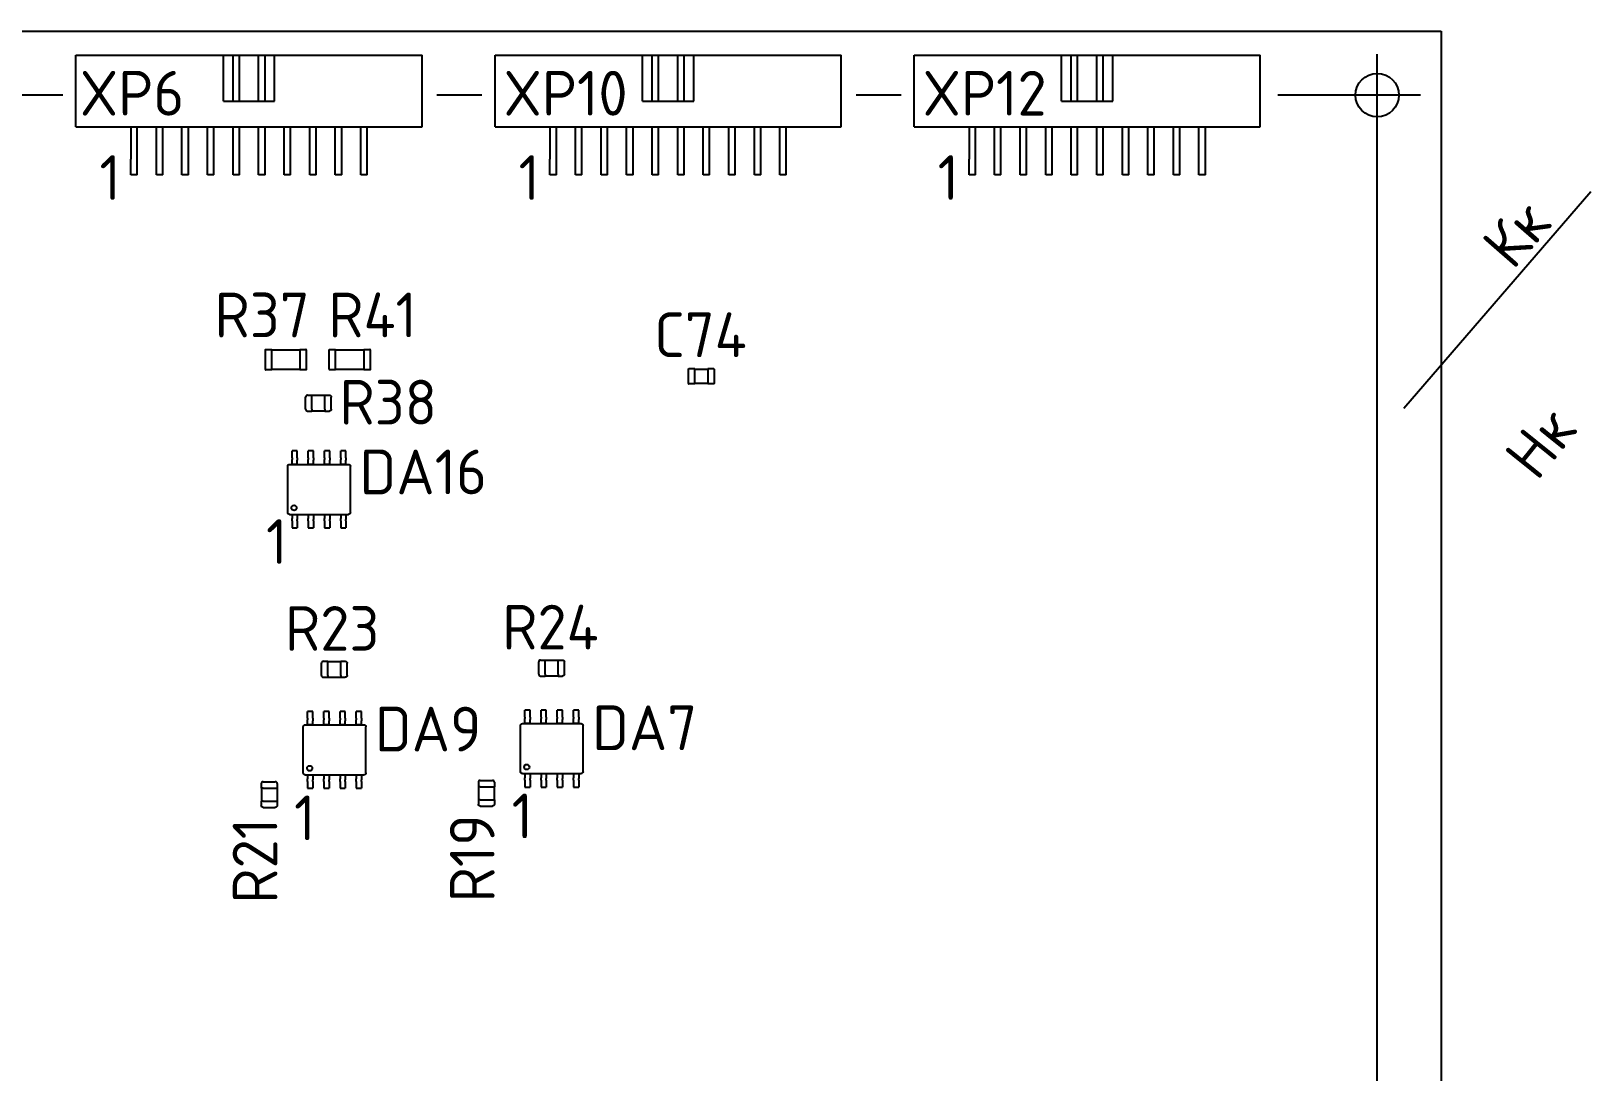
# Model space of a CAD drawing. Extents: x -34 to 51106, y -14166 to 1700.
# Drawn here: x 1221.4 to 1343.5, y 126.6 to 208 of the extents above; entities that cross this region are included whole.
import ezdxf

# ---------------------------------------------------------------- set-up
doc = ezdxf.new("R2010")
doc.units = 0
doc.linetypes.add('ACAD_ISO04W100', pattern=[30, 24, -3, 0, -3])
doc.linetypes.add('СПЛОШНАЯ', pattern=[0])
doc.layers.get('0').update_dxf_attribs({"linetype": 'CONTINUOUS'})
doc.layers.add('РАЗМЕРЫ', color=2, linetype='CONTINUOUS')
doc.layers.add('ТЕКСТ', color=4, linetype='CONTINUOUS')
doc.styles.add('GOST_TYPE_B', font='GOST_B.TTF', dxfattribs={"height": 3.5})

msp = doc.modelspace()

# ---------------------------------------------------------------- linework, layer by layer
at = {"linetype": 'CONTINUOUS'}
for p, q in [((1051.7956, 208.0423), (1331.7956, 208.0423)), ((1331.7956, 208.0423), (1331.7956, 28.0423)), ((1224.9456, 206.1623), (1236.4956, 206.1623)), ((1224.9456, 200.5623), (1224.9456, 206.1623)), ((1236.4956, 202.5623), (1236.4956, 206.1623)), ((1236.4956, 206.1623), (1237.2456, 206.1623)), ((1237.2456, 206.1623), (1237.7456, 206.1623)), ((1237.2456, 202.5623), (1237.2456, 206.1623)), ((1237.7456, 202.5623), (1237.7456, 206.1623)), ((1237.7456, 206.1623), (1239.2456, 206.1623)), ((1239.2456, 206.1623), (1239.7456, 206.1623)), ((1239.2456, 202.5623), (1239.2456, 206.1623)), ((1239.7456, 202.5623), (1239.7456, 206.1623)), ((1239.7456, 206.1623), (1240.4956, 206.1623)), ((1240.4956, 206.1623), (1252.0456, 206.1623)), ((1240.4956, 202.5623), (1240.4956, 206.1623)), ((1252.0456, 200.5623), (1252.0456, 206.1623)), ((1257.7456, 206.1623), (1269.2956, 206.1623)), ((1257.7456, 200.5623), (1257.7456, 206.1623)), ((1269.2956, 202.5623), (1269.2956, 206.1623)), ((1269.2956, 206.1623), (1270.0456, 206.1623)), ((1270.0456, 206.1623), (1270.5456, 206.1623)), ((1270.0456, 202.5623), (1270.0456, 206.1623)), ((1270.5456, 202.5623), (1270.5456, 206.1623)), ((1270.5456, 206.1623), (1272.0456, 206.1623)), ((1272.0456, 206.1623), (1272.5456, 206.1623)), ((1272.0456, 202.5623), (1272.0456, 206.1623)), ((1272.5456, 202.5623), (1272.5456, 206.1623)), ((1272.5456, 206.1623), (1273.2956, 206.1623)), ((1273.2956, 206.1623), (1284.8456, 206.1623)), ((1273.2956, 202.5623), (1273.2956, 206.1623)), ((1284.8456, 200.5623), (1284.8456, 206.1623)), ((1290.5456, 206.1623), (1302.0956, 206.1623)), ((1290.5456, 200.5623), (1290.5456, 206.1623)), ((1302.0956, 202.5623), (1302.0956, 206.1623)), ((1302.0956, 206.1623), (1302.8456, 206.1623)), ((1302.8456, 206.1623), (1303.3456, 206.1623)), ((1302.8456, 202.5623), (1302.8456, 206.1623)), ((1303.3456, 202.5623), (1303.3456, 206.1623)), ((1303.3456, 206.1623), (1304.8456, 206.1623)), ((1304.8456, 206.1623), (1305.3456, 206.1623)), ((1304.8456, 202.5623), (1304.8456, 206.1623)), ((1305.3456, 202.5623), (1305.3456, 206.1623)), ((1305.3456, 206.1623), (1306.0957, 206.1623)), ((1306.0957, 206.1623), (1317.6456, 206.1623)), ((1306.0957, 202.5623), (1306.0957, 206.1623)), ((1317.6456, 200.5623), (1317.6456, 206.1623)), ((1236.4956, 202.5623), (1240.4956, 202.5623)), ((1269.2956, 202.5623), (1273.2956, 202.5623)), ((1302.0956, 202.5623), (1306.0957, 202.5623)), ((1224.9456, 200.5623), (1252.0456, 200.5623)), ((1229.2456, 200.5623), (1229.2456, 198.0423)), ((1229.7456, 198.0423), (1229.7456, 200.5623)), ((1231.2456, 198.0423), (1231.2456, 200.5623)), ((1231.7456, 198.0423), (1231.7456, 200.5623)), ((1233.2456, 198.0423), (1233.2456, 200.5623)), ((1233.7456, 198.0423), (1233.7456, 200.5623)), ((1235.2456, 198.0423), (1235.2456, 200.5623)), ((1235.7456, 198.0423), (1235.7456, 200.5623)), ((1237.2456, 198.0423), (1237.2456, 200.5623)), ((1237.7456, 198.0423), (1237.7456, 200.5623)), ((1239.2456, 198.0423), (1239.2456, 200.5623)), ((1239.7456, 198.0423), (1239.7456, 200.5623)), ((1241.2456, 198.0423), (1241.2456, 200.5623)), ((1241.7456, 198.0423), (1241.7456, 200.5623)), ((1243.2456, 198.0423), (1243.2456, 200.5623)), ((1243.7456, 198.0423), (1243.7456, 200.5623)), ((1245.2456, 198.0423), (1245.2456, 200.5623)), ((1245.7456, 198.0423), (1245.7456, 200.5623)), ((1247.2456, 198.0423), (1247.2456, 200.5623)), ((1247.7456, 198.0423), (1247.7456, 200.5623)), ((1257.7456, 200.5623), (1284.8456, 200.5623)), ((1262.0456, 200.5623), (1262.0456, 198.0423)), ((1262.5456, 198.0423), (1262.5456, 200.5623)), ((1264.0456, 198.0423), (1264.0456, 200.5623)), ((1264.5456, 198.0423), (1264.5456, 200.5623)), ((1266.0456, 198.0423), (1266.0456, 200.5623)), ((1266.5456, 198.0423), (1266.5456, 200.5623)), ((1268.0456, 198.0423), (1268.0456, 200.5623)), ((1268.5456, 198.0423), (1268.5456, 200.5623)), ((1270.0456, 198.0423), (1270.0456, 200.5623)), ((1270.5456, 198.0423), (1270.5456, 200.5623)), ((1272.0456, 198.0423), (1272.0456, 200.5623)), ((1272.5456, 198.0423), (1272.5456, 200.5623)), ((1274.0456, 198.0423), (1274.0456, 200.5623)), ((1274.5456, 198.0423), (1274.5456, 200.5623)), ((1276.0456, 198.0423), (1276.0456, 200.5623)), ((1276.5456, 198.0423), (1276.5456, 200.5623)), ((1278.0456, 198.0423), (1278.0456, 200.5623)), ((1278.5456, 198.0423), (1278.5456, 200.5623)), ((1280.0456, 198.0423), (1280.0456, 200.5623)), ((1280.5456, 198.0423), (1280.5456, 200.5623)), ((1290.5456, 200.5623), (1317.6456, 200.5623)), ((1294.8457, 200.5623), (1294.8457, 198.0423)), ((1295.3457, 198.0423), (1295.3457, 200.5623)), ((1296.8457, 198.0423), (1296.8457, 200.5623)), ((1297.3457, 198.0423), (1297.3457, 200.5623)), ((1298.8457, 198.0423), (1298.8457, 200.5623)), ((1299.3457, 198.0423), (1299.3457, 200.5623)), ((1300.8457, 198.0423), (1300.8457, 200.5623)), ((1301.3457, 198.0423), (1301.3457, 200.5623)), ((1302.8456, 198.0423), (1302.8456, 200.5623)), ((1303.3456, 198.0423), (1303.3456, 200.5623)), ((1304.8456, 198.0423), (1304.8456, 200.5623)), ((1305.3456, 198.0423), (1305.3456, 200.5623)), ((1306.8457, 198.0423), (1306.8457, 200.5623)), ((1307.3457, 198.0423), (1307.3457, 200.5623)), ((1308.8457, 198.0423), (1308.8457, 200.5623)), ((1309.3457, 198.0423), (1309.3457, 200.5623)), ((1310.8457, 198.0423), (1310.8457, 200.5623)), ((1311.3457, 198.0423), (1311.3457, 200.5623)), ((1312.8457, 198.0423), (1312.8457, 200.5623)), ((1313.3457, 198.0423), (1313.3457, 200.5623)), ((1229.2456, 196.7923), (1229.2456, 198.0423)), ((1229.7456, 196.7923), (1229.7456, 198.0423)), ((1231.2456, 196.7923), (1231.2456, 198.0423)), ((1231.7456, 196.7923), (1231.7456, 198.0423)), ((1233.2456, 196.7923), (1233.2456, 198.0423)), ((1233.7456, 196.7923), (1233.7456, 198.0423)), ((1235.2456, 196.7923), (1235.2456, 198.0423)), ((1235.7456, 196.7923), (1235.7456, 198.0423)), ((1237.2456, 196.7923), (1237.2456, 198.0423)), ((1237.7456, 196.7923), (1237.7456, 198.0423)), ((1239.2456, 196.7923), (1239.2456, 198.0423)), ((1239.7456, 196.7923), (1239.7456, 198.0423)), ((1241.2456, 196.7923), (1241.2456, 198.0423)), ((1241.7456, 196.7923), (1241.7456, 198.0423)), ((1243.2456, 196.7923), (1243.2456, 198.0423)), ((1243.7456, 196.7923), (1243.7456, 198.0423)), ((1245.2456, 196.7923), (1245.2456, 198.0423)), ((1245.7456, 196.7923), (1245.7456, 198.0423)), ((1247.2456, 196.7923), (1247.2456, 198.0423)), ((1247.7456, 196.7923), (1247.7456, 198.0423)), ((1262.0456, 196.7923), (1262.0456, 198.0423)), ((1262.5456, 196.7923), (1262.5456, 198.0423)), ((1264.0456, 196.7923), (1264.0456, 198.0423)), ((1264.5456, 196.7923), (1264.5456, 198.0423)), ((1266.0456, 196.7923), (1266.0456, 198.0423)), ((1266.5456, 196.7923), (1266.5456, 198.0423)), ((1268.0456, 196.7923), (1268.0456, 198.0423)), ((1268.5456, 196.7923), (1268.5456, 198.0423)), ((1270.0456, 196.7923), (1270.0456, 198.0423)), ((1270.5456, 196.7923), (1270.5456, 198.0423)), ((1272.0456, 196.7923), (1272.0456, 198.0423)), ((1272.5456, 196.7923), (1272.5456, 198.0423)), ((1274.0456, 196.7923), (1274.0456, 198.0423)), ((1274.5456, 196.7923), (1274.5456, 198.0423)), ((1276.0456, 196.7923), (1276.0456, 198.0423)), ((1276.5456, 196.7923), (1276.5456, 198.0423)), ((1278.0456, 196.7923), (1278.0456, 198.0423)), ((1278.5456, 196.7923), (1278.5456, 198.0423)), ((1280.0456, 196.7923), (1280.0456, 198.0423)), ((1280.5456, 196.7923), (1280.5456, 198.0423)), ((1294.8457, 196.7923), (1294.8457, 198.0423)), ((1295.3457, 196.7923), (1295.3457, 198.0423)), ((1296.8457, 196.7923), (1296.8457, 198.0423)), ((1297.3457, 196.7923), (1297.3457, 198.0423)), ((1298.8457, 196.7923), (1298.8457, 198.0423)), ((1299.3457, 196.7923), (1299.3457, 198.0423)), ((1300.8457, 196.7923), (1300.8457, 198.0423)), ((1301.3457, 196.7923), (1301.3457, 198.0423)), ((1302.8456, 196.7923), (1302.8456, 198.0423)), ((1303.3456, 196.7923), (1303.3456, 198.0423)), ((1304.8456, 196.7923), (1304.8456, 198.0423)), ((1305.3456, 196.7923), (1305.3456, 198.0423)), ((1306.8457, 196.7923), (1306.8457, 198.0423)), ((1307.3457, 196.7923), (1307.3457, 198.0423)), ((1308.8457, 196.7923), (1308.8457, 198.0423)), ((1309.3457, 196.7923), (1309.3457, 198.0423)), ((1310.8457, 196.7923), (1310.8457, 198.0423)), ((1311.3457, 196.7923), (1311.3457, 198.0423)), ((1312.8457, 196.7923), (1312.8457, 198.0423)), ((1313.3457, 196.7923), (1313.3457, 198.0423)), ((1229.7456, 196.7923), (1229.2456, 196.7923)), ((1231.7456, 196.7923), (1231.2456, 196.7923)), ((1233.7456, 196.7923), (1233.2456, 196.7923)), ((1235.7456, 196.7923), (1235.2456, 196.7923)), ((1237.7456, 196.7923), (1237.2456, 196.7923)), ((1239.7456, 196.7923), (1239.2456, 196.7923)), ((1241.7456, 196.7923), (1241.2456, 196.7923)), ((1243.7456, 196.7923), (1243.2456, 196.7923)), ((1245.7456, 196.7923), (1245.2456, 196.7923)), ((1247.7456, 196.7923), (1247.2456, 196.7923)), ((1262.5456, 196.7923), (1262.0456, 196.7923)), ((1264.5456, 196.7923), (1264.0456, 196.7923)), ((1266.5456, 196.7923), (1266.0456, 196.7923)), ((1268.5456, 196.7923), (1268.0456, 196.7923)), ((1270.5456, 196.7923), (1270.0456, 196.7923)), ((1272.5456, 196.7923), (1272.0456, 196.7923)), ((1274.5456, 196.7923), (1274.0456, 196.7923)), ((1276.5456, 196.7923), (1276.0456, 196.7923)), ((1278.5456, 196.7923), (1278.0456, 196.7923)), ((1280.5456, 196.7923), (1280.0456, 196.7923)), ((1295.3457, 196.7923), (1294.8457, 196.7923)), ((1297.3457, 196.7923), (1296.8457, 196.7923)), ((1299.3457, 196.7923), (1298.8457, 196.7923)), ((1301.3457, 196.7923), (1300.8457, 196.7923)), ((1303.3456, 196.7923), (1302.8456, 196.7923)), ((1305.3456, 196.7923), (1304.8456, 196.7923)), ((1307.3457, 196.7923), (1306.8457, 196.7923)), ((1309.3457, 196.7923), (1308.8457, 196.7923)), ((1311.3457, 196.7923), (1310.8457, 196.7923)), ((1313.3457, 196.7923), (1312.8457, 196.7923)), ((1239.7707, 181.5723), (1239.7707, 183.1123)), ((1239.8007, 183.1423), (1240.2707, 183.1423)), ((1240.2707, 183.1123), (1240.2707, 183.1423)), ((1240.2707, 183.1123), (1242.4707, 183.1123)), ((1240.2707, 181.5723), (1240.2707, 183.1123)), ((1242.4707, 183.1423), (1242.9407, 183.1423)), ((1242.4707, 183.1423), (1242.4707, 183.1123)), ((1242.4707, 183.1123), (1242.4707, 181.5723)), ((1242.9707, 183.1123), (1242.9707, 181.5723)), ((1244.7707, 181.5723), (1244.7707, 183.1123)), ((1244.8007, 183.1423), (1245.2707, 183.1423)), ((1245.2707, 183.1123), (1245.2707, 183.1423)), ((1245.2707, 183.1123), (1247.4707, 183.1123)), ((1245.2707, 181.5723), (1245.2707, 183.1123)), ((1247.4707, 183.1423), (1247.9407, 183.1423)), ((1247.4707, 183.1423), (1247.4707, 183.1123)), ((1247.4707, 183.1123), (1247.4707, 181.5723)), ((1247.9707, 183.1123), (1247.9707, 181.5723)), ((1240.2707, 181.5423), (1239.8007, 181.5423)), ((1242.4707, 181.5723), (1240.2707, 181.5723)), ((1240.2707, 181.5423), (1240.2707, 181.5723)), ((1242.4707, 181.5723), (1242.4707, 181.5423)), ((1242.9407, 181.5423), (1242.4707, 181.5423)), ((1245.2707, 181.5423), (1244.8007, 181.5423)), ((1247.4707, 181.5723), (1245.2707, 181.5723)), ((1245.2707, 181.5423), (1245.2707, 181.5723)), ((1247.4707, 181.5723), (1247.4707, 181.5423)), ((1247.9407, 181.5423), (1247.4707, 181.5423)), ((1272.8907, 180.4723), (1272.8907, 181.6123)), ((1272.9207, 181.6423), (1273.3907, 181.6423)), ((1273.3907, 181.6123), (1273.3907, 181.6423)), ((1273.3907, 181.6123), (1274.3907, 181.6123)), ((1273.3907, 180.4723), (1273.3907, 181.6123)), ((1274.3907, 181.6423), (1274.8607, 181.6423)), ((1274.3907, 181.6423), (1274.3907, 181.6123)), ((1274.3907, 181.6123), (1274.3907, 180.4723)), ((1274.8907, 181.6123), (1274.8907, 180.4723)), ((1243.0626, 179.5673), (1243.4156, 179.5673)), ((1243.4156, 179.4203), (1243.4156, 179.5673)), ((1243.4156, 179.5548), (1244.4256, 179.5548)), ((1244.4256, 179.5673), (1244.7786, 179.5673)), ((1244.4256, 179.4203), (1244.4256, 179.5673)), ((1273.3907, 180.4423), (1272.9207, 180.4423)), ((1274.3907, 180.4723), (1273.3907, 180.4723)), ((1273.3907, 180.4423), (1273.3907, 180.4723)), ((1274.3907, 180.4723), (1274.3907, 180.4423)), ((1274.8607, 180.4423), (1274.3907, 180.4423)), ((1242.9156, 178.4643), (1242.9156, 179.4203)), ((1243.0626, 178.3173), (1243.4156, 178.3173)), ((1243.4156, 178.4643), (1243.4156, 179.4203)), ((1243.4156, 178.4643), (1243.4156, 178.3173)), ((1243.4156, 178.3298), (1244.4256, 178.3298)), ((1244.4256, 178.4643), (1244.4256, 179.4203)), ((1244.4256, 178.4643), (1244.4256, 178.3173)), ((1244.4256, 178.3173), (1244.7786, 178.3173)), ((1244.9256, 178.4643), (1244.9256, 179.4203)), ((1241.8625, 174.6577), (1241.8625, 175.2036)), ((1242.2689, 175.2036), (1241.8625, 175.2036)), ((1241.8625, 174.6577), (1241.8625, 174.5415)), ((1242.2689, 174.6577), (1242.2689, 175.2036)), ((1242.2689, 174.6577), (1242.2689, 174.5415)), ((1243.1325, 174.6577), (1243.1325, 175.2036)), ((1243.5389, 175.2036), (1243.1325, 175.2036)), ((1243.1325, 174.6577), (1243.1325, 174.5415)), ((1243.5389, 174.6577), (1243.5389, 175.2036)), ((1243.5389, 174.6577), (1243.5389, 174.5415)), ((1244.4025, 174.6577), (1244.4025, 175.2036)), ((1244.8089, 175.2036), (1244.4025, 175.2036)), ((1244.4025, 174.6577), (1244.4025, 174.5415)), ((1244.8089, 174.6577), (1244.8089, 175.2036)), ((1244.8089, 174.6577), (1244.8089, 174.5415)), ((1245.6725, 174.6577), (1245.6725, 175.2036)), ((1246.0789, 175.2036), (1245.6725, 175.2036)), ((1245.6725, 174.6577), (1245.6725, 174.5415)), ((1246.0789, 174.6577), (1246.0789, 175.2036)), ((1246.0789, 174.6577), (1246.0789, 174.5415)), ((1241.5196, 173.9957), (1241.5196, 173.998)), ((1241.5196, 170.3889), (1241.5196, 173.9957)), ((1241.6696, 174.1481), (1241.672, 174.1481)), ((1241.672, 174.1481), (1246.2694, 174.1481)), ((1241.8625, 174.4736), (1241.8625, 174.5415)), ((1241.8625, 174.1484), (1241.8625, 174.4736)), ((1241.8625, 174.1481), (1241.8625, 174.1484)), ((1242.2689, 174.1481), (1241.8625, 174.1481)), ((1242.2689, 174.5415), (1242.2689, 174.4736)), ((1242.2689, 174.1484), (1242.2689, 174.4736)), ((1242.2689, 174.1481), (1242.2689, 174.1484)), ((1243.1325, 174.4736), (1243.1325, 174.5415)), ((1243.1325, 174.1484), (1243.1325, 174.4736)), ((1243.1325, 174.1481), (1243.1325, 174.1484)), ((1243.5389, 174.1481), (1243.1325, 174.1481)), ((1243.5389, 174.5415), (1243.5389, 174.4736)), ((1243.5389, 174.1484), (1243.5389, 174.4736)), ((1243.5389, 174.1481), (1243.5389, 174.1484)), ((1244.4025, 174.4736), (1244.4025, 174.5415)), ((1244.4025, 174.1484), (1244.4025, 174.4736)), ((1244.4025, 174.1481), (1244.4025, 174.1484)), ((1244.8089, 174.1481), (1244.4025, 174.1481)), ((1244.8089, 174.5415), (1244.8089, 174.4736)), ((1244.8089, 174.1484), (1244.8089, 174.4736)), ((1244.8089, 174.1481), (1244.8089, 174.1484)), ((1245.6725, 174.4736), (1245.6725, 174.5415)), ((1245.6725, 174.1484), (1245.6725, 174.4736)), ((1245.6725, 174.1481), (1245.6725, 174.1484)), ((1246.0789, 174.1481), (1245.6725, 174.1481)), ((1246.0789, 174.5415), (1246.0789, 174.4736)), ((1246.0789, 174.1484), (1246.0789, 174.4736)), ((1246.0789, 174.1481), (1246.0789, 174.1484)), ((1246.2694, 174.1481), (1246.2717, 174.1481)), ((1246.4217, 173.998), (1246.4218, 173.9957)), ((1246.4218, 170.3889), (1246.4218, 173.9957)), ((1241.5196, 170.3866), (1241.5196, 170.3889)), ((1241.672, 170.2365), (1241.6696, 170.2365)), ((1241.672, 170.2365), (1246.2694, 170.2365)), ((1241.8625, 170.2365), (1241.8625, 170.2361)), ((1241.8625, 170.2365), (1242.2689, 170.2365)), ((1241.8625, 170.2361), (1241.8625, 169.9109)), ((1241.8625, 169.8431), (1241.8625, 169.9109)), ((1241.8625, 169.7269), (1241.8625, 169.8431)), ((1241.8625, 169.7269), (1241.8625, 169.1809)), ((1242.2689, 170.2365), (1242.2689, 170.2361)), ((1242.2689, 170.2361), (1242.2689, 169.9109)), ((1242.2689, 169.9109), (1242.2689, 169.8431)), ((1242.2689, 169.7269), (1242.2689, 169.8431)), ((1242.2689, 169.7269), (1242.2689, 169.1809)), ((1243.1325, 170.2365), (1243.1325, 170.2361)), ((1243.1325, 170.2365), (1243.5389, 170.2365)), ((1243.1325, 170.2361), (1243.1325, 169.9109)), ((1243.1325, 169.8431), (1243.1325, 169.9109)), ((1243.1325, 169.7269), (1243.1325, 169.8431)), ((1243.1325, 169.7269), (1243.1325, 169.1809)), ((1243.5389, 170.2365), (1243.5389, 170.2361)), ((1243.5389, 170.2361), (1243.5389, 169.9109)), ((1243.5389, 169.9109), (1243.5389, 169.8431)), ((1243.5389, 169.7269), (1243.5389, 169.8431)), ((1243.5389, 169.7269), (1243.5389, 169.1809)), ((1244.4025, 170.2365), (1244.4025, 170.2361)), ((1244.4025, 170.2365), (1244.8089, 170.2365)), ((1244.4025, 170.2361), (1244.4025, 169.9109)), ((1244.4025, 169.8431), (1244.4025, 169.9109)), ((1244.4025, 169.7269), (1244.4025, 169.8431)), ((1244.4025, 169.7269), (1244.4025, 169.1809)), ((1244.8089, 170.2365), (1244.8089, 170.2361)), ((1244.8089, 170.2361), (1244.8089, 169.9109)), ((1244.8089, 169.9109), (1244.8089, 169.8431)), ((1244.8089, 169.7269), (1244.8089, 169.8431)), ((1244.8089, 169.7269), (1244.8089, 169.1809)), ((1245.6725, 170.2365), (1245.6725, 170.2361)), ((1245.6725, 170.2365), (1246.0789, 170.2365)), ((1245.6725, 170.2361), (1245.6725, 169.9109)), ((1245.6725, 169.8431), (1245.6725, 169.9109)), ((1245.6725, 169.7269), (1245.6725, 169.8431)), ((1245.6725, 169.7269), (1245.6725, 169.1809)), ((1246.0789, 170.2365), (1246.0789, 170.2361)), ((1246.0789, 170.2361), (1246.0789, 169.9109)), ((1246.0789, 169.9109), (1246.0789, 169.8431)), ((1246.0789, 169.7269), (1246.0789, 169.8431)), ((1246.0789, 169.7269), (1246.0789, 169.1809)), ((1246.2717, 170.2365), (1246.2694, 170.2365)), ((1246.4218, 170.3889), (1246.4217, 170.3866)), ((1241.8625, 169.1809), (1242.2689, 169.1809)), ((1243.1325, 169.1809), (1243.5389, 169.1809)), ((1244.4025, 169.1809), (1244.8089, 169.1809)), ((1245.6725, 169.1809), (1246.0789, 169.1809)), ((1244.3126, 158.7423), (1244.6656, 158.7423)), ((1244.6656, 158.5953), (1244.6656, 158.7423)), ((1244.6656, 158.7298), (1245.6756, 158.7298)), ((1245.6756, 158.7423), (1246.0286, 158.7423)), ((1245.6756, 158.5953), (1245.6756, 158.7423)), ((1261.1656, 157.7393), (1261.1656, 158.6953)), ((1261.3126, 158.8423), (1261.6656, 158.8423)), ((1261.6656, 158.6953), (1261.6656, 158.8423)), ((1261.6656, 158.8298), (1262.6756, 158.8298)), ((1261.6656, 157.7393), (1261.6656, 158.6953)), ((1262.6756, 158.8423), (1263.0286, 158.8423)), ((1262.6756, 158.6953), (1262.6756, 158.8423)), ((1262.6756, 157.7393), (1262.6756, 158.6953)), ((1263.1756, 157.7393), (1263.1756, 158.6953)), ((1244.1656, 157.6393), (1244.1656, 158.5953)), ((1244.3126, 157.4923), (1244.6656, 157.4923)), ((1244.6656, 157.6393), (1244.6656, 158.5953)), ((1244.6656, 157.6393), (1244.6656, 157.4923)), ((1244.6656, 157.5048), (1245.6756, 157.5048)), ((1245.6756, 157.6393), (1245.6756, 158.5953)), ((1245.6756, 157.6393), (1245.6756, 157.4923)), ((1245.6756, 157.4923), (1246.0286, 157.4923)), ((1246.1756, 157.6393), (1246.1756, 158.5953)), ((1261.3126, 157.5923), (1261.6656, 157.5923)), ((1261.6656, 157.7393), (1261.6656, 157.5923)), ((1261.6656, 157.6048), (1262.6756, 157.6048)), ((1262.6756, 157.7393), (1262.6756, 157.5923)), ((1262.6756, 157.5923), (1263.0286, 157.5923)), ((1243.081, 154.2827), (1243.081, 154.8286)), ((1243.4874, 154.8286), (1243.081, 154.8286)), ((1243.081, 154.2827), (1243.081, 154.1665)), ((1243.081, 154.0986), (1243.081, 154.1665)), ((1243.081, 153.7734), (1243.081, 154.0986)), ((1243.4874, 154.2827), (1243.4874, 154.8286)), ((1243.4874, 154.2827), (1243.4874, 154.1665)), ((1243.4874, 154.1665), (1243.4874, 154.0986)), ((1243.4874, 153.7734), (1243.4874, 154.0986)), ((1244.351, 154.2827), (1244.351, 154.8286)), ((1244.7574, 154.8286), (1244.351, 154.8286)), ((1244.351, 154.2827), (1244.351, 154.1665)), ((1244.351, 154.0986), (1244.351, 154.1665)), ((1244.351, 153.7734), (1244.351, 154.0986)), ((1244.7574, 154.2827), (1244.7574, 154.8286)), ((1244.7574, 154.2827), (1244.7574, 154.1665)), ((1244.7574, 154.1665), (1244.7574, 154.0986)), ((1244.7574, 153.7734), (1244.7574, 154.0986)), ((1245.621, 154.2827), (1245.621, 154.8286)), ((1246.0274, 154.8286), (1245.621, 154.8286)), ((1245.621, 154.2827), (1245.621, 154.1665)), ((1245.621, 154.0986), (1245.621, 154.1665)), ((1245.621, 153.7734), (1245.621, 154.0986)), ((1246.0274, 154.2827), (1246.0274, 154.8286)), ((1246.0274, 154.2827), (1246.0274, 154.1665)), ((1246.0274, 154.1665), (1246.0274, 154.0986)), ((1246.0274, 153.7734), (1246.0274, 154.0986)), ((1246.891, 154.2827), (1246.891, 154.8286)), ((1247.2974, 154.8286), (1246.891, 154.8286)), ((1246.891, 154.2827), (1246.891, 154.1665)), ((1246.891, 154.0986), (1246.891, 154.1665)), ((1246.891, 153.7734), (1246.891, 154.0986)), ((1247.2974, 154.2827), (1247.2974, 154.8286)), ((1247.2974, 154.2827), (1247.2974, 154.1665)), ((1247.2974, 154.1665), (1247.2974, 154.0986)), ((1247.2974, 153.7734), (1247.2974, 154.0986)), ((1259.8882, 153.8731), (1259.8905, 153.8731)), ((1259.8905, 153.8731), (1264.4879, 153.8731)), ((1260.081, 154.3827), (1260.081, 154.9286)), ((1260.4874, 154.9286), (1260.081, 154.9286)), ((1260.081, 154.3827), (1260.081, 154.2665)), ((1260.081, 154.1986), (1260.081, 154.2665)), ((1260.081, 153.8734), (1260.081, 154.1986)), ((1260.081, 153.8731), (1260.081, 153.8734)), ((1260.4874, 153.8731), (1260.081, 153.8731)), ((1260.4874, 154.3827), (1260.4874, 154.9286)), ((1260.4874, 154.3827), (1260.4874, 154.2665)), ((1260.4874, 154.2665), (1260.4874, 154.1986)), ((1260.4874, 153.8734), (1260.4874, 154.1986)), ((1260.4874, 153.8731), (1260.4874, 153.8734)), ((1261.351, 154.3827), (1261.351, 154.9286)), ((1261.7574, 154.9286), (1261.351, 154.9286)), ((1261.351, 154.3827), (1261.351, 154.2665)), ((1261.351, 154.1986), (1261.351, 154.2665)), ((1261.351, 153.8734), (1261.351, 154.1986)), ((1261.351, 153.8731), (1261.351, 153.8734)), ((1261.7574, 153.8731), (1261.351, 153.8731)), ((1261.7574, 154.3827), (1261.7574, 154.9286)), ((1261.7574, 154.3827), (1261.7574, 154.2665)), ((1261.7574, 154.2665), (1261.7574, 154.1986)), ((1261.7574, 153.8734), (1261.7574, 154.1986)), ((1261.7574, 153.8731), (1261.7574, 153.8734)), ((1262.621, 154.3827), (1262.621, 154.9286)), ((1263.0274, 154.9286), (1262.621, 154.9286)), ((1262.621, 154.3827), (1262.621, 154.2665)), ((1262.621, 154.1986), (1262.621, 154.2665)), ((1262.621, 153.8734), (1262.621, 154.1986)), ((1262.621, 153.8731), (1262.621, 153.8734)), ((1263.0274, 153.8731), (1262.621, 153.8731)), ((1263.0274, 154.3827), (1263.0274, 154.9286)), ((1263.0274, 154.3827), (1263.0274, 154.2665)), ((1263.0274, 154.2665), (1263.0274, 154.1986)), ((1263.0274, 153.8734), (1263.0274, 154.1986)), ((1263.0274, 153.8731), (1263.0274, 153.8734)), ((1263.891, 154.3827), (1263.891, 154.9286)), ((1264.2974, 154.9286), (1263.891, 154.9286)), ((1263.891, 154.3827), (1263.891, 154.2665)), ((1263.891, 154.1986), (1263.891, 154.2665)), ((1263.891, 153.8734), (1263.891, 154.1986)), ((1263.891, 153.8731), (1263.891, 153.8734)), ((1264.2974, 153.8731), (1263.891, 153.8731)), ((1264.2974, 154.3827), (1264.2974, 154.9286)), ((1264.2974, 154.3827), (1264.2974, 154.2665)), ((1264.2974, 154.2665), (1264.2974, 154.1986)), ((1264.2974, 153.8734), (1264.2974, 154.1986)), ((1264.2974, 153.8731), (1264.2974, 153.8734)), ((1264.4879, 153.8731), (1264.4902, 153.8731)), ((1242.7381, 153.6207), (1242.7381, 153.623)), ((1242.7381, 150.0139), (1242.7381, 153.6207)), ((1242.8882, 153.7731), (1242.8905, 153.7731)), ((1242.8905, 153.7731), (1247.4879, 153.7731)), ((1243.081, 153.7731), (1243.081, 153.7734)), ((1243.4874, 153.7731), (1243.081, 153.7731)), ((1243.4874, 153.7731), (1243.4874, 153.7734)), ((1244.351, 153.7731), (1244.351, 153.7734)), ((1244.7574, 153.7731), (1244.351, 153.7731)), ((1244.7574, 153.7731), (1244.7574, 153.7734)), ((1245.621, 153.7731), (1245.621, 153.7734)), ((1246.0274, 153.7731), (1245.621, 153.7731)), ((1246.0274, 153.7731), (1246.0274, 153.7734)), ((1246.891, 153.7731), (1246.891, 153.7734)), ((1247.2974, 153.7731), (1246.891, 153.7731)), ((1247.2974, 153.7731), (1247.2974, 153.7734)), ((1247.4879, 153.7731), (1247.4902, 153.7731)), ((1247.6403, 153.623), (1247.6403, 153.6207)), ((1247.6403, 150.0139), (1247.6403, 153.6207)), ((1259.7381, 153.7207), (1259.7381, 153.723)), ((1259.7381, 150.1139), (1259.7381, 153.7207)), ((1264.6403, 153.723), (1264.6403, 153.7207)), ((1264.6403, 150.1139), (1264.6403, 153.7207)), ((1239.4457, 149.1753), (1239.4457, 148.8223)), ((1239.5927, 149.3223), (1240.5487, 149.3223)), ((1240.6957, 149.1753), (1240.6957, 148.8223)), ((1242.7381, 150.0116), (1242.7381, 150.0139)), ((1242.8905, 149.8615), (1242.8882, 149.8615)), ((1242.8905, 149.8615), (1247.4879, 149.8615)), ((1243.081, 149.8615), (1243.081, 149.8611)), ((1243.081, 149.8615), (1243.4874, 149.8615)), ((1243.081, 149.8611), (1243.081, 149.5359)), ((1243.081, 149.4681), (1243.081, 149.5359)), ((1243.081, 149.3519), (1243.081, 149.4681)), ((1243.081, 149.3519), (1243.081, 148.8059)), ((1243.4874, 149.8615), (1243.4874, 149.8611)), ((1243.4874, 149.8611), (1243.4874, 149.5359)), ((1243.4874, 149.5359), (1243.4874, 149.4681)), ((1243.4874, 149.3519), (1243.4874, 149.4681)), ((1243.4874, 149.3519), (1243.4874, 148.8059)), ((1244.351, 149.8615), (1244.351, 149.8611)), ((1244.351, 149.8615), (1244.7574, 149.8615)), ((1244.351, 149.8611), (1244.351, 149.5359)), ((1244.351, 149.4681), (1244.351, 149.5359)), ((1244.351, 149.3519), (1244.351, 149.4681)), ((1244.351, 149.3519), (1244.351, 148.8059)), ((1244.7574, 149.8615), (1244.7574, 149.8611)), ((1244.7574, 149.8611), (1244.7574, 149.5359)), ((1244.7574, 149.5359), (1244.7574, 149.4681)), ((1244.7574, 149.3519), (1244.7574, 149.4681)), ((1244.7574, 149.3519), (1244.7574, 148.8059)), ((1245.621, 149.8615), (1245.621, 149.8611)), ((1245.621, 149.8615), (1246.0274, 149.8615)), ((1245.621, 149.8611), (1245.621, 149.5359)), ((1245.621, 149.4681), (1245.621, 149.5359)), ((1245.621, 149.3519), (1245.621, 149.4681)), ((1245.621, 149.3519), (1245.621, 148.8059)), ((1246.0274, 149.8615), (1246.0274, 149.8611)), ((1246.0274, 149.8611), (1246.0274, 149.5359)), ((1246.0274, 149.5359), (1246.0274, 149.4681)), ((1246.0274, 149.3519), (1246.0274, 149.4681)), ((1246.0274, 149.3519), (1246.0274, 148.8059)), ((1246.891, 149.8615), (1246.891, 149.8611)), ((1246.891, 149.8615), (1247.2974, 149.8615)), ((1246.891, 149.8611), (1246.891, 149.5359)), ((1246.891, 149.4681), (1246.891, 149.5359)), ((1246.891, 149.3519), (1246.891, 149.4681)), ((1246.891, 149.3519), (1246.891, 148.8059)), ((1247.2974, 149.8615), (1247.2974, 149.8611)), ((1247.2974, 149.8611), (1247.2974, 149.5359)), ((1247.2974, 149.5359), (1247.2974, 149.4681)), ((1247.2974, 149.3519), (1247.2974, 149.4681)), ((1247.2974, 149.3519), (1247.2974, 148.8059)), ((1247.4902, 149.8615), (1247.4879, 149.8615)), ((1247.6403, 150.0139), (1247.6403, 150.0116)), ((1256.4457, 149.2753), (1256.4457, 148.9223)), ((1256.5927, 149.4223), (1257.5487, 149.4223)), ((1257.6957, 149.2753), (1257.6957, 148.9223)), ((1259.7381, 150.1115), (1259.7381, 150.1139)), ((1259.8905, 149.9615), (1259.8882, 149.9615)), ((1259.8905, 149.9615), (1264.4879, 149.9615)), ((1260.081, 149.9615), (1260.081, 149.9611)), ((1260.081, 149.9615), (1260.4874, 149.9615)), ((1260.081, 149.9611), (1260.081, 149.6359)), ((1260.081, 149.5681), (1260.081, 149.6359)), ((1260.081, 149.4519), (1260.081, 149.5681)), ((1260.081, 149.4519), (1260.081, 148.9059)), ((1260.4874, 149.9615), (1260.4874, 149.9611)), ((1260.4874, 149.9611), (1260.4874, 149.6359)), ((1260.4874, 149.6359), (1260.4874, 149.5681)), ((1260.4874, 149.4519), (1260.4874, 149.5681)), ((1260.4874, 149.4519), (1260.4874, 148.9059)), ((1261.351, 149.9615), (1261.351, 149.9611)), ((1261.351, 149.9615), (1261.7574, 149.9615)), ((1261.351, 149.9611), (1261.351, 149.6359)), ((1261.351, 149.5681), (1261.351, 149.6359)), ((1261.351, 149.4519), (1261.351, 149.5681)), ((1261.351, 149.4519), (1261.351, 148.9059)), ((1261.7574, 149.9615), (1261.7574, 149.9611)), ((1261.7574, 149.9611), (1261.7574, 149.6359)), ((1261.7574, 149.6359), (1261.7574, 149.5681)), ((1261.7574, 149.4519), (1261.7574, 149.5681)), ((1261.7574, 149.4519), (1261.7574, 148.9059)), ((1262.621, 149.9615), (1262.621, 149.9611)), ((1262.621, 149.9615), (1263.0274, 149.9615)), ((1262.621, 149.9611), (1262.621, 149.6359)), ((1262.621, 149.5681), (1262.621, 149.6359)), ((1262.621, 149.4519), (1262.621, 149.5681)), ((1262.621, 149.4519), (1262.621, 148.9059)), ((1263.0274, 149.9615), (1263.0274, 149.9611)), ((1263.0274, 149.9611), (1263.0274, 149.6359)), ((1263.0274, 149.6359), (1263.0274, 149.5681)), ((1263.0274, 149.4519), (1263.0274, 149.5681)), ((1263.0274, 149.4519), (1263.0274, 148.9059)), ((1263.891, 149.9615), (1263.891, 149.9611)), ((1263.891, 149.9615), (1264.2974, 149.9615)), ((1263.891, 149.9611), (1263.891, 149.6359)), ((1263.891, 149.5681), (1263.891, 149.6359)), ((1263.891, 149.4519), (1263.891, 149.5681)), ((1263.891, 149.4519), (1263.891, 148.9059)), ((1264.2974, 149.9615), (1264.2974, 149.9611)), ((1264.2974, 149.9611), (1264.2974, 149.6359)), ((1264.2974, 149.6359), (1264.2974, 149.5681)), ((1264.2974, 149.4519), (1264.2974, 149.5681)), ((1264.2974, 149.4519), (1264.2974, 148.9059)), ((1264.4902, 149.9615), (1264.4879, 149.9615)), ((1264.6403, 150.1139), (1264.6403, 150.1115)), ((1239.5927, 148.8223), (1239.4457, 148.8223)), ((1239.4457, 147.8123), (1239.4457, 147.4593)), ((1239.5927, 147.8123), (1239.4457, 147.8123)), ((1239.4582, 148.8223), (1239.4582, 147.8123)), ((1239.5927, 148.8223), (1240.5487, 148.8223)), ((1239.5927, 147.8123), (1240.5487, 147.8123)), ((1240.5487, 148.8223), (1240.6957, 148.8223)), ((1240.5487, 147.8123), (1240.6957, 147.8123)), ((1240.6832, 148.8223), (1240.6832, 147.8123)), ((1240.6957, 147.8123), (1240.6957, 147.4593)), ((1243.081, 148.8059), (1243.4874, 148.8059)), ((1244.351, 148.8059), (1244.7574, 148.8059)), ((1245.621, 148.8059), (1246.0274, 148.8059)), ((1246.891, 148.8059), (1247.2974, 148.8059)), ((1256.5927, 148.9223), (1256.4457, 148.9223)), ((1256.4457, 147.9123), (1256.4457, 147.5593)), ((1256.5927, 147.9123), (1256.4457, 147.9123)), ((1256.4582, 148.9223), (1256.4582, 147.9123)), ((1256.5927, 148.9223), (1257.5487, 148.9223)), ((1256.5927, 147.9123), (1257.5487, 147.9123)), ((1257.5487, 148.9223), (1257.6957, 148.9223)), ((1257.5487, 147.9123), (1257.6957, 147.9123)), ((1257.6832, 148.9223), (1257.6832, 147.9123)), ((1257.6957, 147.9123), (1257.6957, 147.5593)), ((1260.081, 148.9059), (1260.4874, 148.9059)), ((1261.351, 148.9059), (1261.7574, 148.9059)), ((1262.621, 148.9059), (1263.0274, 148.9059)), ((1263.891, 148.9059), (1264.2974, 148.9059)), ((1239.5927, 147.3123), (1240.5487, 147.3123)), ((1256.5927, 147.4123), (1257.5487, 147.4123))]:
    msp.add_line(p, q, dxfattribs=at)
for centre, radius in [((1326.7956, 203.0423), 1.7), ((1242.017, 170.7457), 0.2034), ((1243.2356, 150.3707), 0.2034), ((1260.2355, 150.4707), 0.2034)]:
    msp.add_circle(centre, radius, dxfattribs=at)
at = {"linetype": 'CONTINUOUS', "extrusion": (0, 0, -1)}
for centre, radius, start, end in [((-1239.8007, 183.1123), 0.03, 359.99999, 89.99999), ((-1244.8007, 183.1123), 0.03, 359.99999, 89.99999), ((-1242.9407, 181.5723), 0.03, 179.99999, 269.99999), ((-1247.9407, 181.5723), 0.03, 179.99999, 269.99999), ((-1272.9207, 181.6123), 0.03, 359.99999, 89.99999), ((-1244.7786, 179.4203), 0.147, 89.99999, 179.99999), ((-1274.8607, 180.4723), 0.03, 179.99999, 269.99999), ((-1244.7786, 178.4643), 0.147, 179.99999, 269.99999), ((-1246.0286, 158.5953), 0.147, 89.99999, 179.99999), ((-1263.0286, 158.6953), 0.147, 89.99999, 179.99999), ((-1246.0286, 157.6393), 0.147, 179.99999, 269.99999), ((-1263.0286, 157.7393), 0.147, 179.99999, 269.99999), ((-1239.5927, 147.4593), 0.147, 269.999999, 359.999999), ((-1240.5487, 147.4593), 0.147, 179.999999, 269.999999), ((-1256.5927, 147.5593), 0.147, 269.999999, 359.999999), ((-1257.5487, 147.5593), 0.147, 179.999999, 269.999999)]:
    msp.add_arc(centre, radius, start, end, dxfattribs=at)
at = {"linetype": 'CONTINUOUS'}
for centre, radius, start, end in [((1242.9407, 183.1123), 0.03, 0.00001, 90.00001), ((1247.9407, 183.1123), 0.03, 0.00001, 90.00001), ((1239.8007, 181.5723), 0.03, 180.00001, 270.00001), ((1244.8007, 181.5723), 0.03, 180.00001, 270.00001), ((1274.8607, 181.6123), 0.03, 0.00001, 90.00001), ((1243.0626, 179.4203), 0.147, 90.00001, 180.00001), ((1272.9207, 180.4723), 0.03, 180.00001, 270.00001), ((1243.0626, 178.4643), 0.147, 180.00001, 270.00001), ((1244.3126, 158.5953), 0.147, 90.00001, 180.00001), ((1261.3126, 158.6953), 0.147, 90.00001, 180.00001), ((1244.3126, 157.6393), 0.147, 180.00001, 270.00001), ((1261.3126, 157.7393), 0.147, 180.00001, 270.00001), ((1239.5927, 149.1753), 0.147, 90.000001, 180.000001), ((1240.5487, 149.1753), 0.147, 0.000001, 90.000001), ((1256.5927, 149.2753), 0.147, 90.000001, 180.000001), ((1257.5487, 149.2753), 0.147, 0.000001, 90.000001)]:
    msp.add_arc(centre, radius, start, end, dxfattribs=at)
at = {"linetype": 'CONTINUOUS', "extrusion": (0, 0, -1)}
for centre, major_axis, start_param, end_param in [((1241.6743, 173.9933), (-0.1111, 0.1111), 5.51283375, 7.05353687), ((1246.267, 173.9933), (0.1111, 0.1111), 5.51283375, 7.05353687), ((1241.6743, 170.3912), (0.1111, 0.1111), 2.37124109, 3.91194421), ((1246.267, 170.3912), (-0.1111, 0.1111), 2.37124109, 3.91194421), ((1259.8928, 153.7183), (-0.1111, 0.1111), 5.51283375, 7.05353687), ((1264.4855, 153.7183), (0.1111, 0.1111), 5.51283375, 7.05353687), ((1242.8928, 153.6183), (-0.1111, 0.1111), 5.51283375, 7.05353687), ((1247.4855, 153.6183), (0.1111, 0.1111), 5.51283375, 7.05353687), ((1242.8928, 150.0162), (0.1111, 0.1111), 2.37124109, 3.91194421), ((1247.4855, 150.0162), (-0.1111, 0.1111), 2.37124109, 3.91194421), ((1259.8928, 150.1162), (0.1111, 0.1111), 2.37124109, 3.91194421), ((1264.4855, 150.1162), (-0.1111, 0.1111), 2.37124109, 3.91194421)]:
    msp.add_ellipse(centre, major_axis=major_axis, ratio=0.97032262, start_param=start_param, end_param=end_param, dxfattribs=at)
at = {"layer": 'РАЗМЕРЫ', "linetype": 'CONTINUOUS'}
msp.add_line((1326.7957, 3.6021), (1326.7957, 206.2575), dxfattribs=at)
at = {"layer": 'РАЗМЕРЫ', "linetype": 'ACAD_ISO04W100', "ltscale": 0.8}
for p, q in [((1223.9243, 203.0423), (1220.4008, 203.0423)), ((1256.7243, 203.0423), (1253.2008, 203.0423)), ((1289.5243, 203.0423), (1286.0008, 203.0423)), ((1330.1943, 203.0423), (1319.0278, 203.0423))]:
    msp.add_line(p, q, dxfattribs=at)
at = {"layer": 'ТЕКСТ', "linetype": 'СПЛОШНАЯ', "elevation": 0}
msp.add_lwpolyline([(1328.8889, 178.5507), (1343.5123, 195.513)], dxfattribs=at)

# ---------------------------------------------------------------- texts
at = {"layer": 'ТЕКСТ', "style": 'GOST_TYPE_B'}
for s, p in [('XP6', (1225.2422, 201.4397)), ('XP10', (1258.4034, 201.4397)), ('XP12', (1291.2052, 201.4397)), ('R37', (1235.7958, 184.0924)), ('R41', (1244.6938, 184.0924)), ('C74', (1270.2039, 182.5424)), ('R38', (1245.5731, 177.2678)), ('DA16', (1247.1456, 171.8109)), ('1', (1239.8252, 166.3656)), ('R23', (1241.3092, 159.5674)), ('R24', (1258.3092, 159.6674)), ('DA9', (1248.3481, 151.6921)), ('DA7', (1265.3481, 151.792)), ('1', (1242.0209, 144.747)), ('1', (1259.0459, 144.897))]:
    msp.add_text(s, height=3.5, dxfattribs=at).set_placement(p)
for s, rotation, p in [('1', 360, (1226.7892, 194.8423)), ('1', 360, (1259.5892, 194.8423)), ('1', 360, (1292.3892, 194.8423)), ('Кк', 48.912313, (1337.4095, 189.2655)), ('Нк', 51.219799, (1339.2958, 172.7443)), ('R21', 90, (1240.7105, 139.7822)), ('R19', 90, (1257.7105, 139.8822))]:
    msp.add_text(s, height=3.5, rotation=rotation, dxfattribs=at).set_placement(p)

doc.saveas('drawing.dxf')
